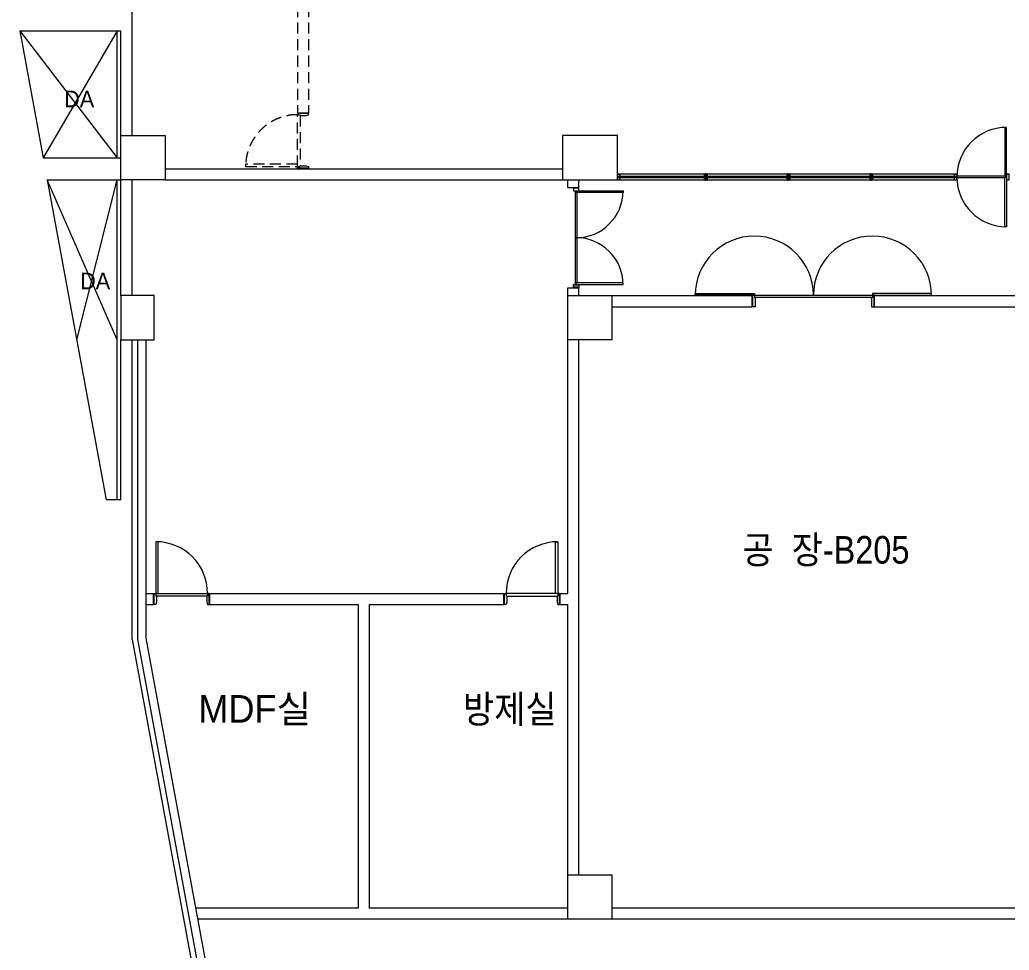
# Model space of a CAD drawing. Header units: millimetres. Extents: x 43806 to 399860, y -65551 to 59129.
# Drawn here: x 131920 to 149854, y 30014 to 46879 of the extents above; entities that cross this region are included whole.
import ezdxf
from ezdxf.enums import TextEntityAlignment as Align

# ---------------------------------------------------------------- set-up
doc = ezdxf.new("R2010")
doc.units = ezdxf.units.MM
doc.header["$LTSCALE"] = 400
doc.header["$MEASUREMENT"] = 0
doc.linetypes.add('광-XR-PLAN$0$HIDDEN', pattern=[0.375, 0.25, -0.125])
doc.layers.add('A', color=8, linetype='CONTINUOUS', lineweight=0)
doc.styles.add('CS', font='', dxfattribs={"height": 300})
doc.styles.get('CS').set_extended_font_data('HYwulM')

msp = doc.modelspace()

# ---------------------------------------------------------------- linework, layer by layer
at = {"layer": 'A', "ltscale": 4}
for p, q in [((133954, 44779), (133954, 47129)), ((131923, 46679), (133754, 46679)), ((133754, 44779), (133754, 46679)), ((132344, 44379), (133754, 44379)), ((132418, 43979), (133754, 43979)), ((133754, 41879), (133754, 43979)), ((133954, 41879), (133954, 43979)), ((133754, 38179), (133754, 41079)), ((133954, 35646), (133954, 41079))]:
    msp.add_line(p, q, dxfattribs=at)
at = {"layer": 'A', "linetype": '광-XR-PLAN$0$HIDDEN', "ltscale": 2}
for p, q in [((136954, 47129), (136954, 45189)), ((137154, 47129), (137154, 45189)), ((136954, 45189), (136954, 45159)), ((137154, 45189), (136954, 45189)), ((136954, 45189), (137154, 45189)), ((136954, 45159), (136999, 45159)), ((136954, 44219), (136954, 45159)), ((136999, 45159), (136999, 45144)), ((136999, 45144), (137109, 45144)), ((136999, 45144), (136999, 44234)), ((137109, 45144), (137154, 45159)), ((137154, 45159), (137154, 45189)), ((136954, 44264), (136014, 44264)), ((136014, 44264), (136014, 44219)), ((136014, 44219), (136954, 44219)), ((136954, 44219), (136954, 44264)), ((136954, 44189), (136954, 44219)), ((136954, 44219), (136999, 44219)), ((137154, 44189), (136954, 44189)), ((136954, 44189), (137154, 44189)), ((136999, 44219), (136999, 44234)), ((136999, 44234), (137109, 44234)), ((137109, 44234), (137154, 44219)), ((137154, 44219), (137154, 44189))]:
    msp.add_line(p, q, dxfattribs=at)
at = {"layer": 'A', "ltscale": 2}
for p, q in [((131920, 46679), (132344, 44379)), ((131920, 46679), (133684, 44379)), ((133684, 46679), (132344, 44379)), ((133684, 44379), (133684, 46679)), ((133754, 44779), (134554, 44779)), ((133754, 43979), (133754, 44779)), ((134554, 44779), (134554, 43979)), ((142754, 44779), (141754, 44779)), ((141754, 44779), (141754, 43979)), ((142754, 43979), (142754, 44779)), ((134554, 44179), (141754, 44179)), ((132418, 43979), (133487, 38179)), ((133684, 41079), (132418, 43979)), ((132952, 41079), (133684, 43979)), ((133684, 38179), (133684, 43979)), ((134554, 43979), (133754, 43979)), ((134554, 43979), (141754, 43979)), ((141754, 43979), (142754, 43979)), ((141854, 43839), (141854, 43979)), ((142054, 43839), (142054, 43979)), ((141854, 43839), (142054, 43839)), ((141854, 41879), (141854, 42019)), ((141854, 42019), (142054, 42019)), ((142054, 41879), (142054, 42019)), ((134354, 41879), (133754, 41879)), ((133754, 41879), (133754, 41079)), ((134354, 41079), (134354, 41879)), ((141854, 41879), (142654, 41879)), ((141854, 41079), (141854, 41879)), ((142654, 41879), (145194, 41879)), ((142654, 41879), (142654, 41079)), ((145194, 41679), (145194, 41879)), ((147414, 41879), (149954, 41879)), ((147414, 41679), (147414, 41879)), ((142654, 41679), (145194, 41679)), ((147414, 41679), (149954, 41679)), ((133754, 41079), (134354, 41079)), ((134054, 41079), (134054, 35655)), ((134204, 41075), (134204, 35669)), ((141854, 36479), (141854, 41079)), ((142654, 41079), (141854, 41079)), ((142054, 31379), (142054, 41079)), ((133754, 38179), (133487, 38179)), ((134204, 36479), (134344, 36479)), ((134344, 36279), (134344, 36479)), ((135364, 36479), (140694, 36479)), ((135364, 36279), (135364, 36479)), ((140694, 36279), (140694, 36479)), ((141714, 36479), (141854, 36479)), ((141714, 36279), (141714, 36479)), ((134204, 36279), (134344, 36279)), ((135364, 36279), (138054, 36279)), ((138054, 36279), (138054, 30779)), ((138254, 36279), (140694, 36279)), ((138254, 36279), (138254, 30779)), ((141714, 36279), (141854, 36279)), ((141854, 31379), (141854, 36279)), ((133954, 35646), (139920, 3279)), ((134054, 35655), (140003, 3379)), ((134204, 35669), (140128, 3529)), ((141854, 31379), (142654, 31379)), ((141854, 30579), (141854, 31379)), ((142654, 31379), (142654, 30579)), ((138054, 30779), (135105, 30779)), ((141854, 30779), (138254, 30779)), ((149954, 30779), (142654, 30779)), ((141854, 30579), (135142, 30579)), ((142654, 30579), (141854, 30579)), ((149954, 30579), (142654, 30579))]:
    msp.add_line(p, q, dxfattribs=at)
at = {"layer": 'A'}
for p, q in [((149774, 44929), (149774, 44029)), ((149804, 44929), (149774, 44929)), ((149804, 44029), (149804, 44929)), ((142804, 44079), (142754, 44079)), ((142754, 44079), (142754, 43979)), ((142754, 43979), (142804, 43979)), ((142802, 44077), (142756, 44077)), ((142756, 44077), (142756, 43981)), ((142756, 43981), (142802, 43981)), ((142782, 44013), (142782, 44045)), ((142782, 44045), (142802, 44045)), ((142802, 44013), (142782, 44013)), ((142794, 44043), (142784, 44015)), ((142784, 44043), (142784, 44015)), ((142794, 44043), (142784, 44043)), ((142784, 44015), (142784, 44043)), ((142784, 44043), (142804, 44043)), ((142784, 44015), (142794, 44015)), ((142804, 44015), (142784, 44015)), ((142794, 44015), (142794, 44043)), ((148864, 44037), (142794, 44037)), ((142794, 44021), (142794, 44037)), ((142794, 44021), (148864, 44021)), ((142802, 44045), (142802, 44077)), ((142802, 43981), (142802, 44013)), ((148854, 44079), (142804, 44079)), ((142804, 44043), (142804, 44079)), ((142804, 43979), (142804, 44015)), ((142804, 43979), (148854, 43979)), ((144379, 44079), (144329, 44079)), ((144329, 44079), (144329, 44043)), ((144329, 44043), (144349, 44043)), ((144349, 44015), (144329, 44015)), ((144329, 44015), (144329, 43979)), ((144329, 43979), (144379, 43979)), ((144331, 44045), (144331, 44077)), ((144331, 44077), (144377, 44077)), ((144351, 44045), (144331, 44045)), ((144331, 43981), (144331, 44013)), ((144331, 44013), (144351, 44013)), ((144377, 43981), (144331, 43981)), ((144339, 44015), (144349, 44043)), ((144349, 44043), (144339, 44043)), ((144339, 44043), (144339, 44015)), ((144339, 44015), (144349, 44015)), ((144349, 44015), (144349, 44043)), ((144349, 44043), (144349, 44015)), ((144351, 44013), (144351, 44045)), ((144354, 43959), (144354, 44099)), ((144377, 44045), (144357, 44045)), ((144357, 44045), (144357, 44013)), ((144357, 44013), (144377, 44013)), ((144369, 44015), (144359, 44043)), ((144359, 44015), (144359, 44043)), ((144359, 44043), (144369, 44043)), ((144359, 44015), (144359, 44043)), ((144359, 44043), (144379, 44043)), ((144369, 44015), (144359, 44015)), ((144379, 44015), (144359, 44015)), ((144369, 44043), (144369, 44015)), ((144377, 44077), (144377, 44045)), ((144377, 44013), (144377, 43981)), ((144379, 44043), (144379, 44079)), ((144379, 43979), (144379, 44015)), ((145879, 44079), (145829, 44079)), ((145829, 44079), (145829, 44043)), ((145829, 44043), (145849, 44043)), ((145849, 44015), (145829, 44015)), ((145829, 44015), (145829, 43979)), ((145829, 43979), (145879, 43979)), ((145831, 44045), (145831, 44077)), ((145831, 44077), (145877, 44077)), ((145851, 44045), (145831, 44045)), ((145831, 43981), (145831, 44013)), ((145831, 44013), (145851, 44013)), ((145877, 43981), (145831, 43981)), ((145839, 44015), (145849, 44043)), ((145849, 44043), (145839, 44043)), ((145839, 44043), (145839, 44015)), ((145839, 44015), (145849, 44015)), ((145849, 44015), (145849, 44043)), ((145849, 44043), (145849, 44015)), ((145851, 44013), (145851, 44045)), ((145854, 43959), (145854, 44099)), ((145877, 44045), (145857, 44045)), ((145857, 44045), (145857, 44013)), ((145857, 44013), (145877, 44013)), ((145869, 44015), (145859, 44043)), ((145859, 44015), (145859, 44043)), ((145859, 44043), (145869, 44043)), ((145859, 44015), (145859, 44043)), ((145859, 44043), (145879, 44043)), ((145869, 44015), (145859, 44015)), ((145879, 44015), (145859, 44015)), ((145869, 44043), (145869, 44015)), ((145877, 44077), (145877, 44045)), ((145877, 44013), (145877, 43981)), ((145879, 44043), (145879, 44079)), ((145879, 43979), (145879, 44015)), ((147379, 44079), (147329, 44079)), ((147329, 44079), (147329, 44043)), ((147329, 44043), (147349, 44043)), ((147349, 44015), (147329, 44015)), ((147329, 44015), (147329, 43979)), ((147329, 43979), (147379, 43979)), ((147331, 44045), (147331, 44077)), ((147331, 44077), (147377, 44077)), ((147351, 44045), (147331, 44045)), ((147331, 43981), (147331, 44013)), ((147331, 44013), (147351, 44013)), ((147377, 43981), (147331, 43981)), ((147339, 44015), (147349, 44043)), ((147349, 44043), (147339, 44043)), ((147339, 44043), (147339, 44015)), ((147339, 44015), (147349, 44015)), ((147349, 44015), (147349, 44043)), ((147349, 44043), (147349, 44015)), ((147351, 44013), (147351, 44045)), ((147354, 43959), (147354, 44099)), ((147377, 44045), (147357, 44045)), ((147357, 44045), (147357, 44013)), ((147357, 44013), (147377, 44013)), ((147369, 44015), (147359, 44043)), ((147359, 44015), (147359, 44043)), ((147359, 44043), (147369, 44043)), ((147359, 44015), (147359, 44043)), ((147359, 44043), (147379, 44043)), ((147369, 44015), (147359, 44015)), ((147379, 44015), (147359, 44015)), ((147369, 44043), (147369, 44015)), ((147377, 44077), (147377, 44045)), ((147377, 44013), (147377, 43981)), ((147379, 44043), (147379, 44079)), ((147379, 43979), (147379, 44015)), ((148904, 44079), (148854, 44079)), ((148854, 44079), (148854, 44043)), ((148854, 44043), (148874, 44043)), ((148874, 44015), (148854, 44015)), ((148854, 44015), (148854, 43979)), ((148854, 43979), (148904, 43979)), ((148902, 44077), (148856, 44077)), ((148856, 44077), (148856, 44045)), ((148856, 44045), (148876, 44045)), ((148876, 44013), (148856, 44013)), ((148856, 44013), (148856, 43981)), ((148856, 43981), (148902, 43981)), ((148864, 44015), (148874, 44043)), ((148874, 44043), (148864, 44043)), ((148864, 44043), (148864, 44015)), ((148864, 44015), (148874, 44015)), ((148874, 44015), (148874, 44043)), ((148874, 44043), (148874, 44015)), ((148876, 44045), (148876, 44013)), ((148902, 43981), (148902, 44077)), ((148904, 43979), (148904, 44079)), ((149774, 44044), (148904, 44044)), ((149774, 44014), (148904, 44014)), ((149774, 43129), (149774, 44029)), ((149774, 44029), (149804, 44029)), ((149774, 44029), (149804, 44029)), ((149854, 44079), (149804, 44079)), ((149804, 44079), (149804, 43979)), ((149804, 44029), (149804, 43129)), ((149804, 43979), (149854, 43979)), ((149852, 44077), (149806, 44077)), ((149806, 44077), (149806, 43981)), ((149806, 43981), (149852, 43981)), ((149852, 43981), (149852, 44077)), ((149854, 43979), (149854, 44079)), ((142054, 43829), (141954, 43829)), ((141954, 43829), (141954, 43779)), ((141954, 43779), (142054, 43779)), ((142052, 43827), (141956, 43827)), ((141956, 43827), (141956, 43781)), ((141956, 43781), (142052, 43781)), ((141989, 43779), (141989, 42079)), ((142004, 43749), (142004, 43779)), ((142004, 43779), (142854, 43779)), ((142052, 43781), (142052, 43827)), ((142054, 43779), (142054, 43829)), ((142854, 43779), (142854, 43749)), ((142854, 43749), (142004, 43749)), ((142019, 43749), (142019, 42109)), ((149804, 43129), (149774, 43129)), ((141954, 42079), (142054, 42079)), ((141954, 42029), (141954, 42079)), ((142054, 42029), (141954, 42029)), ((141956, 42077), (142052, 42077)), ((141956, 42031), (141956, 42077)), ((142052, 42031), (141956, 42031)), ((142004, 42079), (142004, 42109)), ((142854, 42109), (142004, 42109)), ((142004, 42079), (142854, 42079)), ((142052, 42077), (142052, 42031)), ((142054, 42079), (142054, 42029)), ((142854, 42079), (142854, 42109)), ((144164, 41889), (144164, 41919)), ((144164, 41919), (145234, 41919)), ((145234, 41889), (144164, 41889)), ((145204, 41679), (145204, 41889)), ((145204, 41889), (145234, 41889)), ((145234, 41919), (145234, 41889)), ((145234, 41889), (147374, 41889)), ((145234, 41889), (145234, 41844)), ((145234, 41844), (145249, 41844)), ((147359, 41844), (145249, 41844)), ((145249, 41844), (145249, 41679)), ((147374, 41844), (147359, 41844)), ((147359, 41844), (147359, 41679)), ((147374, 41919), (147374, 41889)), ((148444, 41919), (147374, 41919)), ((147374, 41889), (148444, 41889)), ((147404, 41889), (147374, 41889)), ((147374, 41889), (147374, 41844)), ((147404, 41679), (147404, 41889)), ((145249, 41679), (145204, 41679)), ((147359, 41679), (147404, 41679)), ((134429, 37419), (134384, 37419)), ((134384, 37419), (134384, 36479)), ((134429, 36479), (134429, 37419)), ((141629, 36479), (141629, 37419)), ((141629, 37419), (141674, 37419)), ((141674, 37419), (141674, 36479)), ((134354, 36479), (134354, 36479)), ((134354, 36479), (134384, 36479)), ((134354, 36279), (134354, 36479)), ((134384, 36479), (135324, 36479)), ((134384, 36479), (134429, 36479)), ((134384, 36479), (134384, 36434)), ((134384, 36434), (134399, 36434)), ((135309, 36434), (134399, 36434)), ((134399, 36434), (134399, 36324)), ((135324, 36434), (135309, 36434)), ((135309, 36434), (135309, 36324)), ((135354, 36479), (135324, 36479)), ((135324, 36479), (135324, 36434)), ((135354, 36479), (135354, 36479)), ((135354, 36279), (135354, 36479)), ((140704, 36479), (140704, 36479)), ((140704, 36479), (140734, 36479)), ((140704, 36279), (140704, 36479)), ((141674, 36479), (140734, 36479)), ((140734, 36479), (140734, 36434)), ((140734, 36434), (140749, 36434)), ((140749, 36434), (141659, 36434)), ((140749, 36434), (140749, 36324)), ((141674, 36479), (141629, 36479)), ((141674, 36434), (141659, 36434)), ((141659, 36434), (141659, 36324)), ((141704, 36479), (141674, 36479)), ((141674, 36479), (141674, 36434)), ((141704, 36479), (141704, 36479)), ((141704, 36279), (141704, 36479)), ((134384, 36279), (134354, 36279)), ((134399, 36324), (134384, 36279)), ((134384, 36279), (134384, 36279)), ((135309, 36324), (135324, 36279)), ((135324, 36279), (135324, 36279)), ((135324, 36279), (135354, 36279)), ((140734, 36279), (140704, 36279)), ((140749, 36324), (140734, 36279)), ((140734, 36279), (140734, 36279)), ((141659, 36324), (141674, 36279)), ((141674, 36279), (141674, 36279)), ((141674, 36279), (141704, 36279))]:
    msp.add_line(p, q, dxfattribs=at)
at = {"layer": 'A', "linetype": '광-XR-PLAN$0$HIDDEN', "ltscale": 2}
msp.add_arc((136954, 44219), 940, 90, 180, dxfattribs=at)
at = {"layer": 'A'}
for centre, radius, start, end in [((149804, 44029), 900, 90, 270), ((142810, 44043), 6.1, 180, 259.6111), ((142810, 44015), 6.1, 100.3889, 180), ((144323, 44043), 6.1, 280.3889, 0), ((144323, 44015), 6.1, 0, 79.6111), ((144385, 44043), 6.1, 180, 259.6111), ((144385, 44015), 6.1, 100.3889, 180), ((145823, 44043), 6.1, 280.3889, 0), ((145823, 44015), 6.1, 0, 79.6111), ((145885, 44043), 6.1, 180, 259.6111), ((145885, 44015), 6.1, 100.3889, 180), ((147323, 44043), 6.1, 280.3889, 0), ((147323, 44015), 6.1, 0, 79.6111), ((147385, 44043), 6.1, 180, 259.6111), ((147385, 44015), 6.1, 100.3889, 180), ((148848, 44043), 6.1, 280.3889, 0), ((148848, 44015), 6.1, 0, 79.6111), ((142004, 43779), 850, 270, 0), ((142004, 42079), 850, 360, 90), ((145234, 41889), 1070, 0, 180), ((147374, 41889), 1070, 0, 180), ((134384, 36479), 940, 0, 90), ((141674, 36479), 940, 90, 180)]:
    msp.add_arc(centre, radius, start, end, dxfattribs=at)

# ---------------------------------------------------------------- texts
at = {"layer": 'A', "style": 'CS'}
for p in [(132996, 45444), (133285, 42145)]:
    msp.add_text('DA', height=300, dxfattribs=at).set_placement(p, align=Align.MIDDLE)
at = {"layer": 'A', "style": 'CS', "width": 0.9}
for s, p in [('공  장-B205', (146532, 37022)), ('방제실', (140802, 34134))]:
    msp.add_text(s, height=500, dxfattribs=at).set_placement(p, align=Align.CENTER)
at = {"layer": 'A', "style": 'CS'}
msp.add_text('MDF실', height=500, dxfattribs=at).set_placement((136179, 34139), align=Align.CENTER)

doc.saveas('drawing.dxf')
